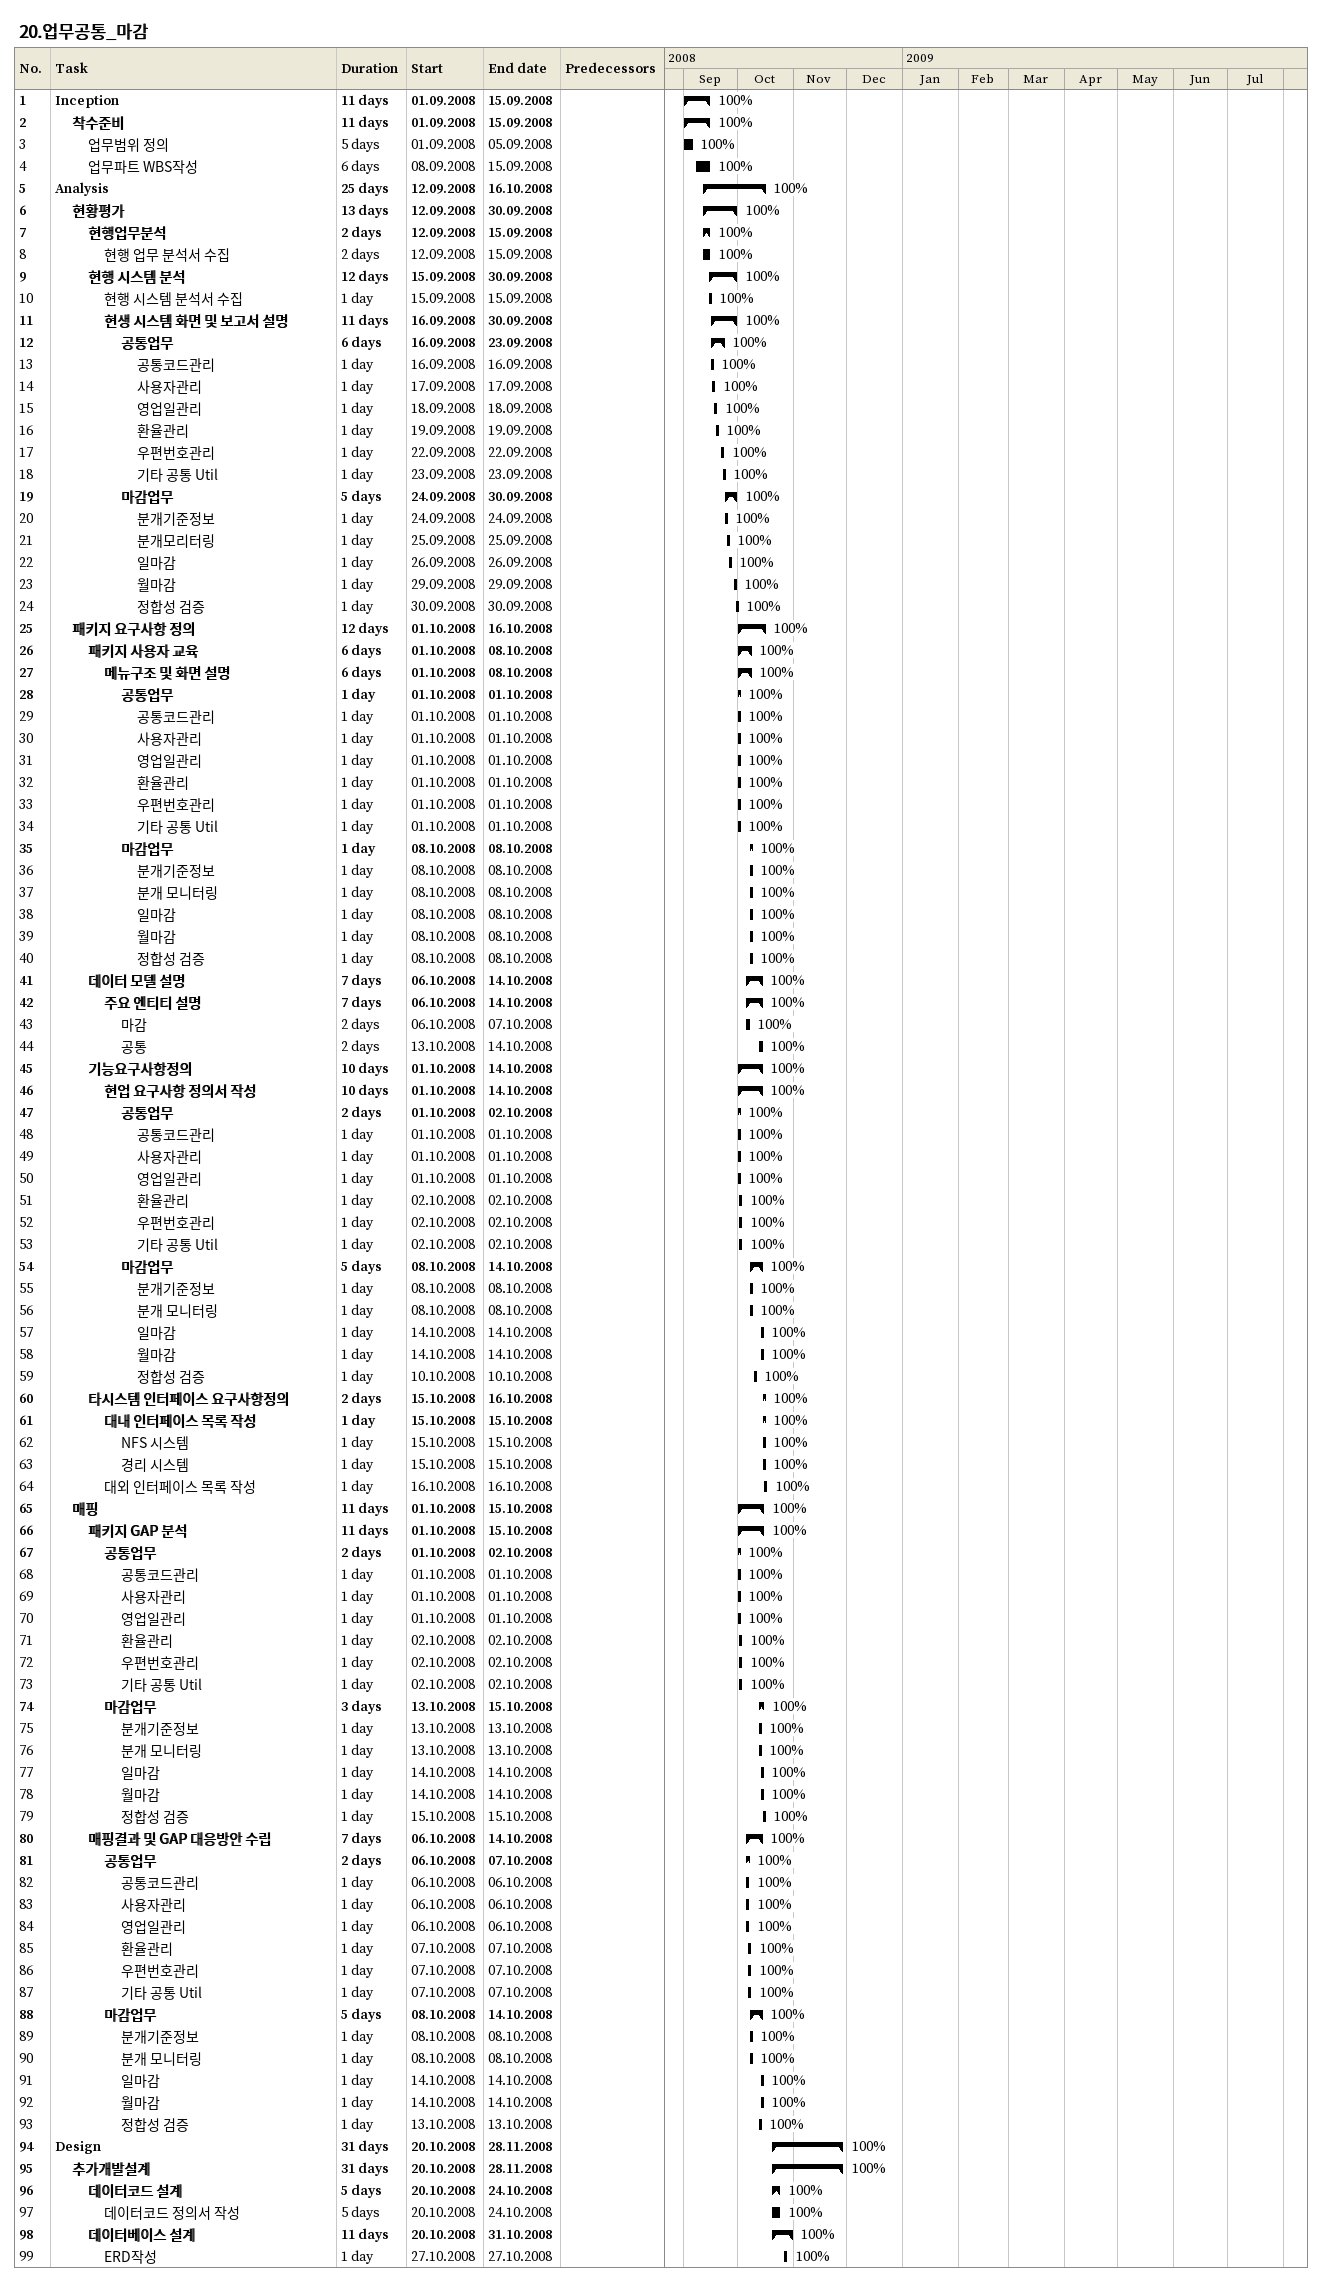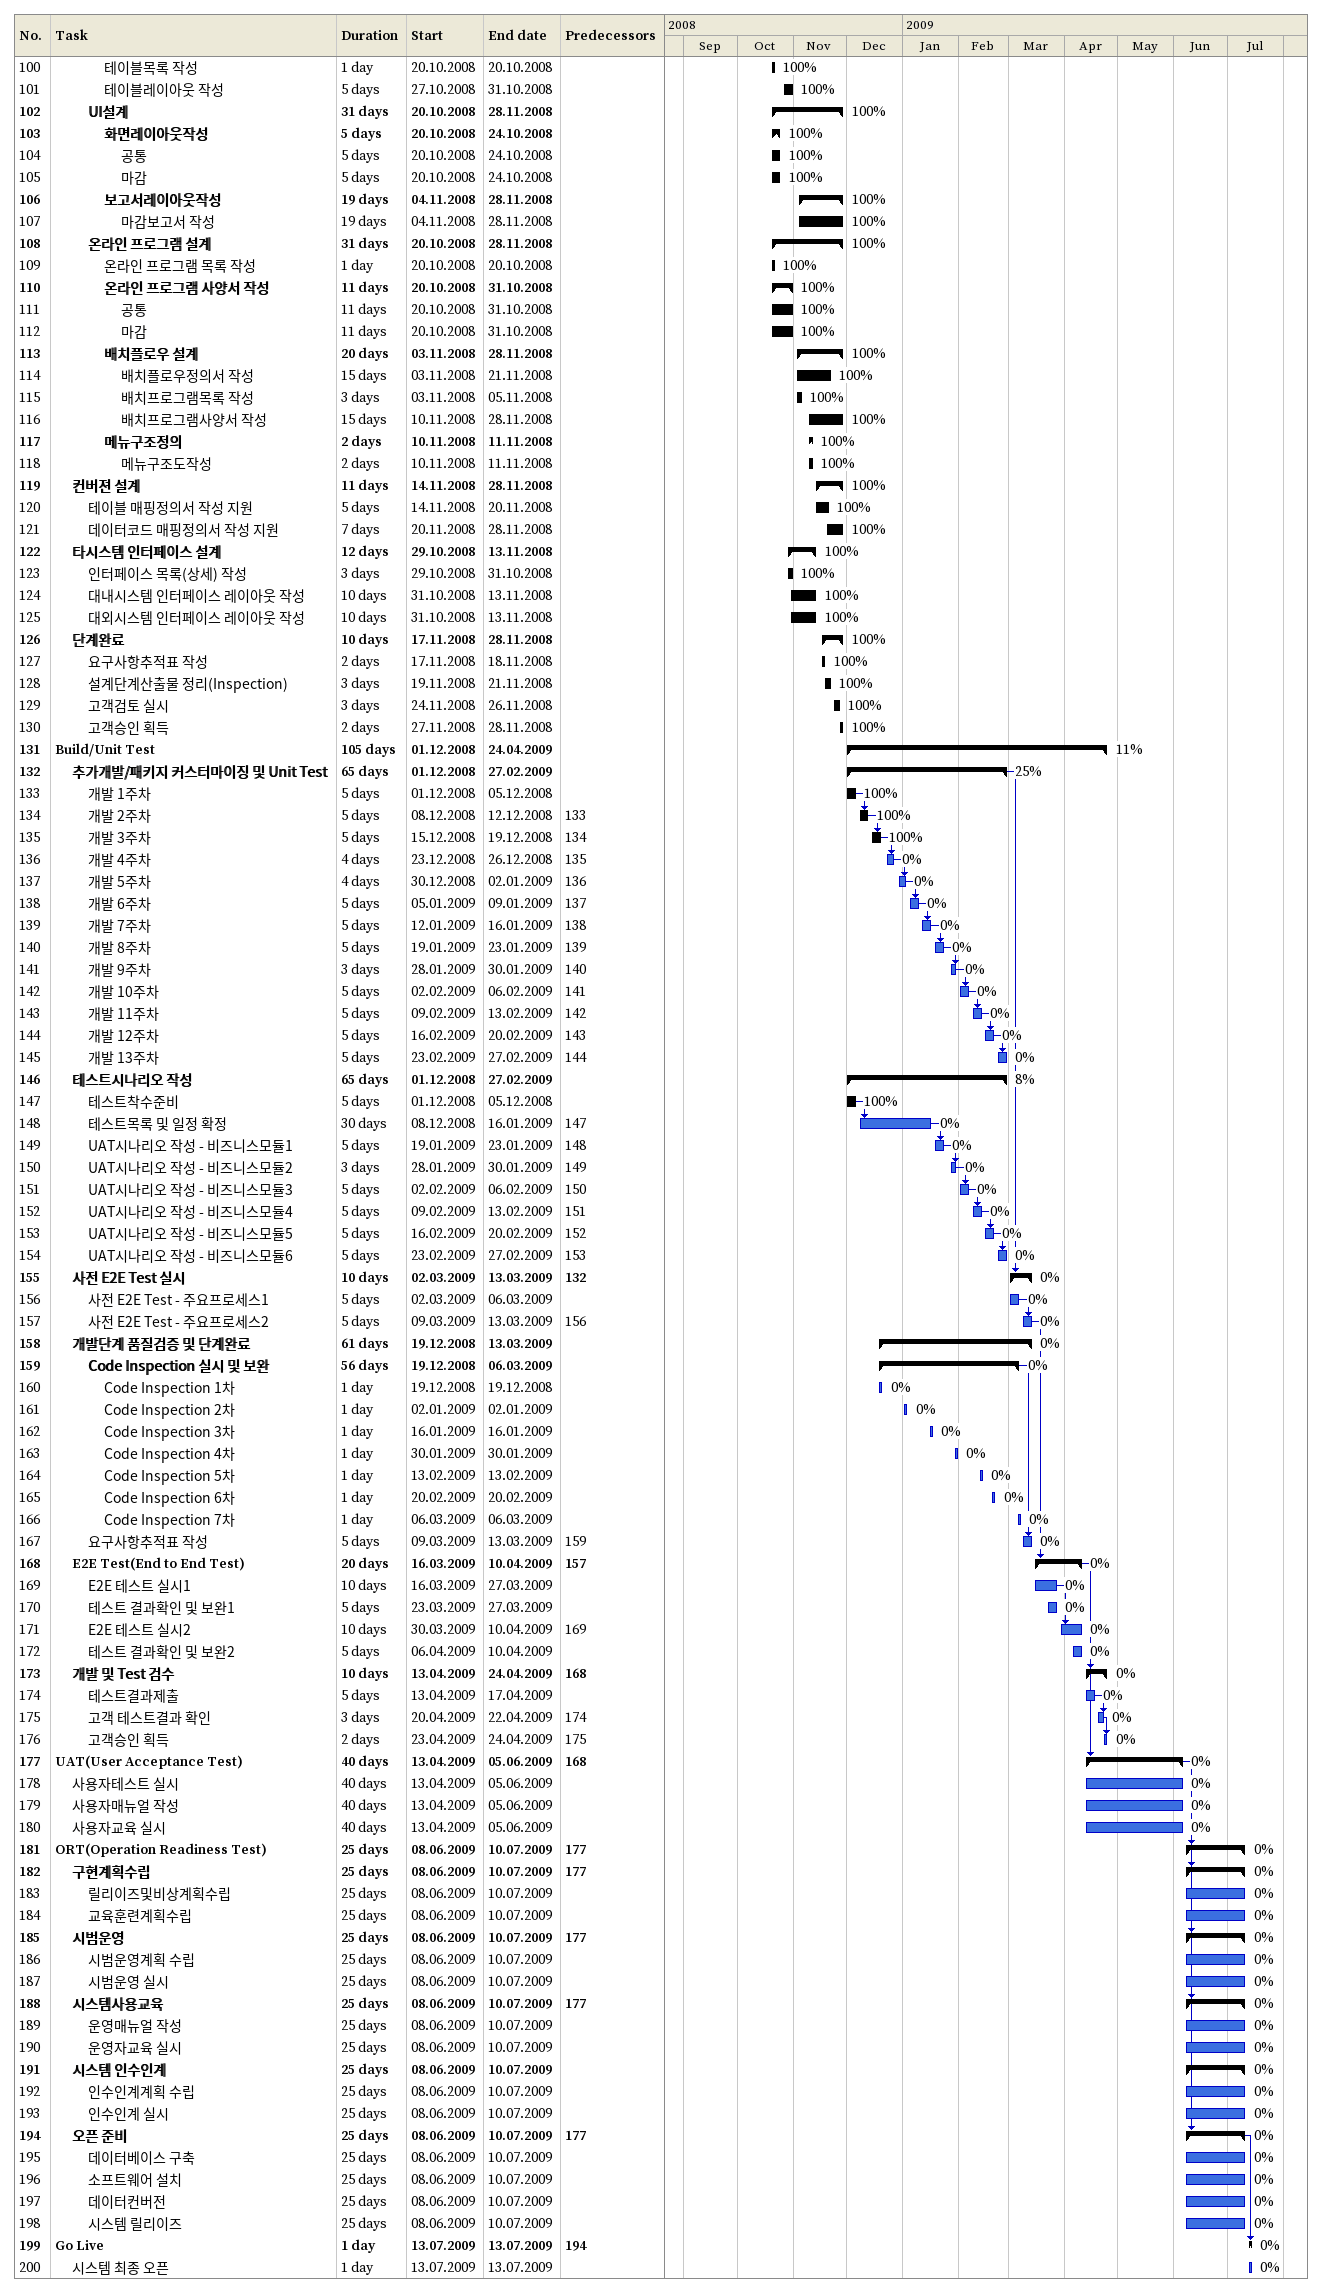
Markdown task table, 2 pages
20.업무공통_마감

| ID | Level | Task | Duration | Start | Finish | Predecessors | % complete |
|---|---|---|---|---|---|---|---|
| 1 | 1 | **Inception** | 11d | 2008-09-01 | 2008-09-15 |  | 100 |
| 2 | 2 | **착수준비** | 11d | 2008-09-01 | 2008-09-15 |  | 100 |
| 3 | 3 | 업무범위 정의 | 5d | 2008-09-01 | 2008-09-05 |  | 100 |
| 4 | 3 | 업무파트 WBS작성 | 6d | 2008-09-08 | 2008-09-15 |  | 100 |
| 5 | 1 | **Analysis** | 25d | 2008-09-12 | 2008-10-16 |  | 100 |
| 6 | 2 | **현황평가** | 13d | 2008-09-12 | 2008-09-30 |  | 100 |
| 7 | 3 | **현행업무분석** | 2d | 2008-09-12 | 2008-09-15 |  | 100 |
| 8 | 4 | 현행 업무 분석서 수집 | 2d | 2008-09-12 | 2008-09-15 |  | 100 |
| 9 | 3 | **현행 시스템 분석** | 12d | 2008-09-15 | 2008-09-30 |  | 100 |
| 10 | 4 | 현행 시스템 분석서 수집 | 1d | 2008-09-15 | 2008-09-15 |  | 100 |
| 11 | 4 | **현생 시스템 화면 및 보고서 설명** | 11d | 2008-09-16 | 2008-09-30 |  | 100 |
| 12 | 5 | **공통업무** | 6d | 2008-09-16 | 2008-09-23 |  | 100 |
| 13 | 6 | 공통코드관리 | 1d | 2008-09-16 | 2008-09-16 |  | 100 |
| 14 | 6 | 사용자관리 | 1d | 2008-09-17 | 2008-09-17 |  | 100 |
| 15 | 6 | 영업일관리 | 1d | 2008-09-18 | 2008-09-18 |  | 100 |
| 16 | 6 | 환율관리 | 1d | 2008-09-19 | 2008-09-19 |  | 100 |
| 17 | 6 | 우편번호관리 | 1d | 2008-09-22 | 2008-09-22 |  | 100 |
| 18 | 6 | 기타 공통 Util | 1d | 2008-09-23 | 2008-09-23 |  | 100 |
| 19 | 5 | **마감업무** | 5d | 2008-09-24 | 2008-09-30 |  | 100 |
| 20 | 6 | 분개기준정보 | 1d | 2008-09-24 | 2008-09-24 |  | 100 |
| 21 | 6 | 분개모리터링 | 1d | 2008-09-25 | 2008-09-25 |  | 100 |
| 22 | 6 | 일마감 | 1d | 2008-09-26 | 2008-09-26 |  | 100 |
| 23 | 6 | 월마감 | 1d | 2008-09-29 | 2008-09-29 |  | 100 |
| 24 | 6 | 정합성 검증 | 1d | 2008-09-30 | 2008-09-30 |  | 100 |
| 25 | 2 | **패키지 요구사항 정의** | 12d | 2008-10-01 | 2008-10-16 |  | 100 |
| 26 | 3 | **패키지 사용자 교육** | 6d | 2008-10-01 | 2008-10-08 |  | 100 |
| 27 | 4 | **메뉴구조 및 화면 설명** | 6d | 2008-10-01 | 2008-10-08 |  | 100 |
| 28 | 5 | **공통업무** | 1d | 2008-10-01 | 2008-10-01 |  | 100 |
| 29 | 6 | 공통코드관리 | 1d | 2008-10-01 | 2008-10-01 |  | 100 |
| 30 | 6 | 사용자관리 | 1d | 2008-10-01 | 2008-10-01 |  | 100 |
| 31 | 6 | 영업일관리 | 1d | 2008-10-01 | 2008-10-01 |  | 100 |
| 32 | 6 | 환율관리 | 1d | 2008-10-01 | 2008-10-01 |  | 100 |
| 33 | 6 | 우편번호관리 | 1d | 2008-10-01 | 2008-10-01 |  | 100 |
| 34 | 6 | 기타 공통 Util | 1d | 2008-10-01 | 2008-10-01 |  | 100 |
| 35 | 5 | **마감업무** | 1d | 2008-10-08 | 2008-10-08 |  | 100 |
| 36 | 6 | 분개기준정보 | 1d | 2008-10-08 | 2008-10-08 |  | 100 |
| 37 | 6 | 분개 모니터링 | 1d | 2008-10-08 | 2008-10-08 |  | 100 |
| 38 | 6 | 일마감 | 1d | 2008-10-08 | 2008-10-08 |  | 100 |
| 39 | 6 | 월마감 | 1d | 2008-10-08 | 2008-10-08 |  | 100 |
| 40 | 6 | 정합성 검증 | 1d | 2008-10-08 | 2008-10-08 |  | 100 |
| 41 | 3 | **데이터 모델 설명** | 7d | 2008-10-06 | 2008-10-14 |  | 100 |
| 42 | 4 | **주요 엔티티 설명** | 7d | 2008-10-06 | 2008-10-14 |  | 100 |
| 43 | 5 | 마감 | 2d | 2008-10-06 | 2008-10-07 |  | 100 |
| 44 | 5 | 공통 | 2d | 2008-10-13 | 2008-10-14 |  | 100 |
| 45 | 3 | **기능요구사항정의** | 10d | 2008-10-01 | 2008-10-14 |  | 100 |
| 46 | 4 | **현업 요구사항 정의서 작성** | 10d | 2008-10-01 | 2008-10-14 |  | 100 |
| 47 | 5 | **공통업무** | 2d | 2008-10-01 | 2008-10-02 |  | 100 |
| 48 | 6 | 공통코드관리 | 1d | 2008-10-01 | 2008-10-01 |  | 100 |
| 49 | 6 | 사용자관리 | 1d | 2008-10-01 | 2008-10-01 |  | 100 |
| 50 | 6 | 영업일관리 | 1d | 2008-10-01 | 2008-10-01 |  | 100 |
| 51 | 6 | 환율관리 | 1d | 2008-10-02 | 2008-10-02 |  | 100 |
| 52 | 6 | 우편번호관리 | 1d | 2008-10-02 | 2008-10-02 |  | 100 |
| 53 | 6 | 기타 공통 Util | 1d | 2008-10-02 | 2008-10-02 |  | 100 |
| 54 | 5 | **마감업무** | 5d | 2008-10-08 | 2008-10-14 |  | 100 |
| 55 | 6 | 분개기준정보 | 1d | 2008-10-08 | 2008-10-08 |  | 100 |
| 56 | 6 | 분개 모니터링 | 1d | 2008-10-08 | 2008-10-08 |  | 100 |
| 57 | 6 | 일마감 | 1d | 2008-10-14 | 2008-10-14 |  | 100 |
| 58 | 6 | 월마감 | 1d | 2008-10-14 | 2008-10-14 |  | 100 |
| 59 | 6 | 정합성 검증 | 1d | 2008-10-10 | 2008-10-10 |  | 100 |
| 60 | 3 | **타시스템 인터페이스 요구사항정의** | 2d | 2008-10-15 | 2008-10-16 |  | 100 |
| 61 | 4 | **대내 인터페이스 목록 작성** | 1d | 2008-10-15 | 2008-10-15 |  | 100 |
| 62 | 5 | NFS 시스템 | 1d | 2008-10-15 | 2008-10-15 |  | 100 |
| 63 | 5 | 경리 시스템 | 1d | 2008-10-15 | 2008-10-15 |  | 100 |
| 64 | 4 | 대외 인터페이스 목록 작성 | 1d | 2008-10-16 | 2008-10-16 |  | 100 |
| 65 | 2 | **매핑** | 11d | 2008-10-01 | 2008-10-15 |  | 100 |
| 66 | 3 | **패키지 GAP 분석** | 11d | 2008-10-01 | 2008-10-15 |  | 100 |
| 67 | 4 | **공통업무** | 2d | 2008-10-01 | 2008-10-02 |  | 100 |
| 68 | 5 | 공통코드관리 | 1d | 2008-10-01 | 2008-10-01 |  | 100 |
| 69 | 5 | 사용자관리 | 1d | 2008-10-01 | 2008-10-01 |  | 100 |
| 70 | 5 | 영업일관리 | 1d | 2008-10-01 | 2008-10-01 |  | 100 |
| 71 | 5 | 환율관리 | 1d | 2008-10-02 | 2008-10-02 |  | 100 |
| 72 | 5 | 우편번호관리 | 1d | 2008-10-02 | 2008-10-02 |  | 100 |
| 73 | 5 | 기타 공통 Util | 1d | 2008-10-02 | 2008-10-02 |  | 100 |
| 74 | 4 | **마감업무** | 3d | 2008-10-13 | 2008-10-15 |  | 100 |
| 75 | 5 | 분개기준정보 | 1d | 2008-10-13 | 2008-10-13 |  | 100 |
| 76 | 5 | 분개 모니터링 | 1d | 2008-10-13 | 2008-10-13 |  | 100 |
| 77 | 5 | 일마감 | 1d | 2008-10-14 | 2008-10-14 |  | 100 |
| 78 | 5 | 월마감 | 1d | 2008-10-14 | 2008-10-14 |  | 100 |
| 79 | 5 | 정합성 검증 | 1d | 2008-10-15 | 2008-10-15 |  | 100 |
| 80 | 3 | **매핑결과 및 GAP 대응방안 수립** | 7d | 2008-10-06 | 2008-10-14 |  | 100 |
| 81 | 4 | **공통업무** | 2d | 2008-10-06 | 2008-10-07 |  | 100 |
| 82 | 5 | 공통코드관리 | 1d | 2008-10-06 | 2008-10-06 |  | 100 |
| 83 | 5 | 사용자관리 | 1d | 2008-10-06 | 2008-10-06 |  | 100 |
| 84 | 5 | 영업일관리 | 1d | 2008-10-06 | 2008-10-06 |  | 100 |
| 85 | 5 | 환율관리 | 1d | 2008-10-07 | 2008-10-07 |  | 100 |
| 86 | 5 | 우편번호관리 | 1d | 2008-10-07 | 2008-10-07 |  | 100 |
| 87 | 5 | 기타 공통 Util | 1d | 2008-10-07 | 2008-10-07 |  | 100 |
| 88 | 4 | **마감업무** | 5d | 2008-10-08 | 2008-10-14 |  | 100 |
| 89 | 5 | 분개기준정보 | 1d | 2008-10-08 | 2008-10-08 |  | 100 |
| 90 | 5 | 분개 모니터링 | 1d | 2008-10-08 | 2008-10-08 |  | 100 |
| 91 | 5 | 일마감 | 1d | 2008-10-14 | 2008-10-14 |  | 100 |
| 92 | 5 | 월마감 | 1d | 2008-10-14 | 2008-10-14 |  | 100 |
| 93 | 5 | 정합성 검증 | 1d | 2008-10-13 | 2008-10-13 |  | 100 |
| 94 | 1 | **Design** | 31d | 2008-10-20 | 2008-11-28 |  | 100 |
| 95 | 2 | **추가개발설계** | 31d | 2008-10-20 | 2008-11-28 |  | 100 |
| 96 | 3 | **데이터코드 설계** | 5d | 2008-10-20 | 2008-10-24 |  | 100 |
| 97 | 4 | 데이터코드 정의서 작성 | 5d | 2008-10-20 | 2008-10-24 |  | 100 |
| 98 | 3 | **데이터베이스 설계** | 11d | 2008-10-20 | 2008-10-31 |  | 100 |
| 99 | 4 | ERD작성 | 1d | 2008-10-27 | 2008-10-27 |  | 100 |
| 100 | 4 | 테이블목록 작성 | 1d | 2008-10-20 | 2008-10-20 |  | 100 |
| 101 | 4 | 테이블레이아웃 작성 | 5d | 2008-10-27 | 2008-10-31 |  | 100 |
| 102 | 3 | **UI설계** | 31d | 2008-10-20 | 2008-11-28 |  | 100 |
| 103 | 4 | **화면레이아웃작성** | 5d | 2008-10-20 | 2008-10-24 |  | 100 |
| 104 | 5 | 공통 | 5d | 2008-10-20 | 2008-10-24 |  | 100 |
| 105 | 5 | 마감 | 5d | 2008-10-20 | 2008-10-24 |  | 100 |
| 106 | 4 | **보고서레이아웃작성** | 19d | 2008-11-04 | 2008-11-28 |  | 100 |
| 107 | 5 | 마감보고서 작성 | 19d | 2008-11-04 | 2008-11-28 |  | 100 |
| 108 | 3 | **온라인 프로그램 설계** | 31d | 2008-10-20 | 2008-11-28 |  | 100 |
| 109 | 4 | 온라인 프로그램 목록 작성 | 1d | 2008-10-20 | 2008-10-20 |  | 100 |
| 110 | 4 | **온라인 프로그램 사양서 작성** | 11d | 2008-10-20 | 2008-10-31 |  | 100 |
| 111 | 5 | 공통 | 11d | 2008-10-20 | 2008-10-31 |  | 100 |
| 112 | 5 | 마감 | 11d | 2008-10-20 | 2008-10-31 |  | 100 |
| 113 | 4 | **배치플로우 설계** | 20d | 2008-11-03 | 2008-11-28 |  | 100 |
| 114 | 5 | 배치플로우정의서 작성 | 15d | 2008-11-03 | 2008-11-21 |  | 100 |
| 115 | 5 | 배치프로그램목록 작성 | 3d | 2008-11-03 | 2008-11-05 |  | 100 |
| 116 | 5 | 배치프로그램사양서 작성 | 15d | 2008-11-10 | 2008-11-28 |  | 100 |
| 117 | 4 | **메뉴구조정의** | 2d | 2008-11-10 | 2008-11-11 |  | 100 |
| 118 | 5 | 메뉴구조도작성 | 2d | 2008-11-10 | 2008-11-11 |  | 100 |
| 119 | 2 | **컨버젼 설계** | 11d | 2008-11-14 | 2008-11-28 |  | 100 |
| 120 | 3 | 테이블 매핑정의서 작성 지원 | 5d | 2008-11-14 | 2008-11-20 |  | 100 |
| 121 | 3 | 데이터코드 매핑정의서 작성 지원 | 7d | 2008-11-20 | 2008-11-28 |  | 100 |
| 122 | 2 | **타시스템 인터페이스 설계** | 12d | 2008-10-29 | 2008-11-13 |  | 100 |
| 123 | 3 | 인터페이스 목록(상세) 작성 | 3d | 2008-10-29 | 2008-10-31 |  | 100 |
| 124 | 3 | 대내시스템 인터페이스 레이아웃 작성 | 10d | 2008-10-31 | 2008-11-13 |  | 100 |
| 125 | 3 | 대외시스템 인터페이스 레이아웃 작성 | 10d | 2008-10-31 | 2008-11-13 |  | 100 |
| 126 | 2 | **단계완료** | 10d | 2008-11-17 | 2008-11-28 |  | 100 |
| 127 | 3 | 요구사항추적표 작성 | 2d | 2008-11-17 | 2008-11-18 |  | 100 |
| 128 | 3 | 설계단계산출물 정리(Inspection) | 3d | 2008-11-19 | 2008-11-21 |  | 100 |
| 129 | 3 | 고객검토 실시 | 3d | 2008-11-24 | 2008-11-26 |  | 100 |
| 130 | 3 | 고객승인 획득 | 2d | 2008-11-27 | 2008-11-28 |  | 100 |
| 131 | 1 | **Build/Unit Test** | 105d | 2008-12-01 | 2009-04-24 |  | 11 |
| 132 | 2 | **추가개발/패키지 커스터마이징 및 Unit Test** | 65d | 2008-12-01 | 2009-02-27 |  | 25 |
| 133 | 3 | 개발 1주차 | 5d | 2008-12-01 | 2008-12-05 |  | 100 |
| 134 | 3 | 개발 2주차 | 5d | 2008-12-08 | 2008-12-12 | 133 | 100 |
| 135 | 3 | 개발 3주차 | 5d | 2008-12-15 | 2008-12-19 | 134 | 100 |
| 136 | 3 | 개발 4주차 | 4d | 2008-12-23 | 2008-12-26 | 135 | 0 |
| 137 | 3 | 개발 5주차 | 4d | 2008-12-30 | 2009-01-02 | 136 | 0 |
| 138 | 3 | 개발 6주차 | 5d | 2009-01-05 | 2009-01-09 | 137 | 0 |
| 139 | 3 | 개발 7주차 | 5d | 2009-01-12 | 2009-01-16 | 138 | 0 |
| 140 | 3 | 개발 8주차 | 5d | 2009-01-19 | 2009-01-23 | 139 | 0 |
| 141 | 3 | 개발 9주차 | 3d | 2009-01-28 | 2009-01-30 | 140 | 0 |
| 142 | 3 | 개발 10주차 | 5d | 2009-02-02 | 2009-02-06 | 141 | 0 |
| 143 | 3 | 개발 11주차 | 5d | 2009-02-09 | 2009-02-13 | 142 | 0 |
| 144 | 3 | 개발 12주차 | 5d | 2009-02-16 | 2009-02-20 | 143 | 0 |
| 145 | 3 | 개발 13주차 | 5d | 2009-02-23 | 2009-02-27 | 144 | 0 |
| 146 | 2 | **테스트시나리오 작성** | 65d | 2008-12-01 | 2009-02-27 |  | 8 |
| 147 | 3 | 테스트착수준비 | 5d | 2008-12-01 | 2008-12-05 |  | 100 |
| 148 | 3 | 테스트목록 및 일정 확정 | 30d | 2008-12-08 | 2009-01-16 | 147 | 0 |
| 149 | 3 | UAT시나리오 작성 - 비즈니스모듈1 | 5d | 2009-01-19 | 2009-01-23 | 148 | 0 |
| 150 | 3 | UAT시나리오 작성 - 비즈니스모듈2 | 3d | 2009-01-28 | 2009-01-30 | 149 | 0 |
| 151 | 3 | UAT시나리오 작성 - 비즈니스모듈3 | 5d | 2009-02-02 | 2009-02-06 | 150 | 0 |
| 152 | 3 | UAT시나리오 작성 - 비즈니스모듈4 | 5d | 2009-02-09 | 2009-02-13 | 151 | 0 |
| 153 | 3 | UAT시나리오 작성 - 비즈니스모듈5 | 5d | 2009-02-16 | 2009-02-20 | 152 | 0 |
| 154 | 3 | UAT시나리오 작성 - 비즈니스모듈6 | 5d | 2009-02-23 | 2009-02-27 | 153 | 0 |
| 155 | 2 | **사전 E2E Test 실시** | 10d | 2009-03-02 | 2009-03-13 | 132 | 0 |
| 156 | 3 | 사전 E2E Test - 주요프로세스1 | 5d | 2009-03-02 | 2009-03-06 |  | 0 |
| 157 | 3 | 사전 E2E Test - 주요프로세스2 | 5d | 2009-03-09 | 2009-03-13 | 156 | 0 |
| 158 | 2 | **개발단계 품질검증 및 단계완료** | 61d | 2008-12-19 | 2009-03-13 |  | 0 |
| 159 | 3 | **Code Inspection 실시 및 보완** | 56d | 2008-12-19 | 2009-03-06 |  | 0 |
| 160 | 4 | Code Inspection 1차 | 1d | 2008-12-19 | 2008-12-19 |  | 0 |
| 161 | 4 | Code Inspection 2차 | 1d | 2009-01-02 | 2009-01-02 |  | 0 |
| 162 | 4 | Code Inspection 3차 | 1d | 2009-01-16 | 2009-01-16 |  | 0 |
| 163 | 4 | Code Inspection 4차 | 1d | 2009-01-30 | 2009-01-30 |  | 0 |
| 164 | 4 | Code Inspection 5차 | 1d | 2009-02-13 | 2009-02-13 |  | 0 |
| 165 | 4 | Code Inspection 6차 | 1d | 2009-02-20 | 2009-02-20 |  | 0 |
| 166 | 4 | Code Inspection 7차 | 1d | 2009-03-06 | 2009-03-06 |  | 0 |
| 167 | 3 | 요구사항추적표 작성 | 5d | 2009-03-09 | 2009-03-13 | 159 | 0 |
| 168 | 2 | **E2E Test(End to End Test)** | 20d | 2009-03-16 | 2009-04-10 | 157 | 0 |
| 169 | 3 | E2E 테스트 실시1 | 10d | 2009-03-16 | 2009-03-27 |  | 0 |
| 170 | 3 | 테스트 결과확인 및 보완1 | 5d | 2009-03-23 | 2009-03-27 |  | 0 |
| 171 | 3 | E2E 테스트 실시2 | 10d | 2009-03-30 | 2009-04-10 | 169 | 0 |
| 172 | 3 | 테스트 결과확인 및 보완2 | 5d | 2009-04-06 | 2009-04-10 |  | 0 |
| 173 | 2 | **개발 및 Test 검수** | 10d | 2009-04-13 | 2009-04-24 | 168 | 0 |
| 174 | 3 | 테스트결과제출 | 5d | 2009-04-13 | 2009-04-17 |  | 0 |
| 175 | 3 | 고객 테스트결과 확인 | 3d | 2009-04-20 | 2009-04-22 | 174 | 0 |
| 176 | 3 | 고객승인 획득 | 2d | 2009-04-23 | 2009-04-24 | 175 | 0 |
| 177 | 1 | **UAT(User Acceptance Test)** | 40d | 2009-04-13 | 2009-06-05 | 168 | 0 |
| 178 | 2 | 사용자테스트 실시 | 40d | 2009-04-13 | 2009-06-05 |  | 0 |
| 179 | 2 | 사용자매뉴얼 작성 | 40d | 2009-04-13 | 2009-06-05 |  | 0 |
| 180 | 2 | 사용자교육 실시 | 40d | 2009-04-13 | 2009-06-05 |  | 0 |
| 181 | 1 | **ORT(Operation Readiness Test)** | 25d | 2009-06-08 | 2009-07-10 | 177 | 0 |
| 182 | 2 | **구현계획수립** | 25d | 2009-06-08 | 2009-07-10 | 177 | 0 |
| 183 | 3 | 릴리이즈및비상계획수립 | 25d | 2009-06-08 | 2009-07-10 |  | 0 |
| 184 | 3 | 교육훈련계획수립 | 25d | 2009-06-08 | 2009-07-10 |  | 0 |
| 185 | 2 | **시범운영** | 25d | 2009-06-08 | 2009-07-10 | 177 | 0 |
| 186 | 3 | 시범운영계획 수립 | 25d | 2009-06-08 | 2009-07-10 |  | 0 |
| 187 | 3 | 시범운영 실시 | 25d | 2009-06-08 | 2009-07-10 |  | 0 |
| 188 | 2 | **시스템사용교육** | 25d | 2009-06-08 | 2009-07-10 | 177 | 0 |
| 189 | 3 | 운영매뉴얼 작성 | 25d | 2009-06-08 | 2009-07-10 |  | 0 |
| 190 | 3 | 운영자교육 실시 | 25d | 2009-06-08 | 2009-07-10 |  | 0 |
| 191 | 2 | **시스템 인수인계** | 25d | 2009-06-08 | 2009-07-10 |  | 0 |
| 192 | 3 | 인수인계계획 수립 | 25d | 2009-06-08 | 2009-07-10 |  | 0 |
| 193 | 3 | 인수인계 실시 | 25d | 2009-06-08 | 2009-07-10 |  | 0 |
| 194 | 2 | **오픈 준비** | 25d | 2009-06-08 | 2009-07-10 | 177 | 0 |
| 195 | 3 | 데이터베이스 구축 | 25d | 2009-06-08 | 2009-07-10 |  | 0 |
| 196 | 3 | 소프트웨어 설치 | 25d | 2009-06-08 | 2009-07-10 |  | 0 |
| 197 | 3 | 데이터컨버전 | 25d | 2009-06-08 | 2009-07-10 |  | 0 |
| 198 | 3 | 시스템 릴리이즈 | 25d | 2009-06-08 | 2009-07-10 |  | 0 |
| 199 | 1 | **Go Live** | 1d | 2009-07-13 | 2009-07-13 | 194 | 0 |
| 200 | 2 | 시스템 최종 오픈 | 1d | 2009-07-13 | 2009-07-13 |  | 0 |
